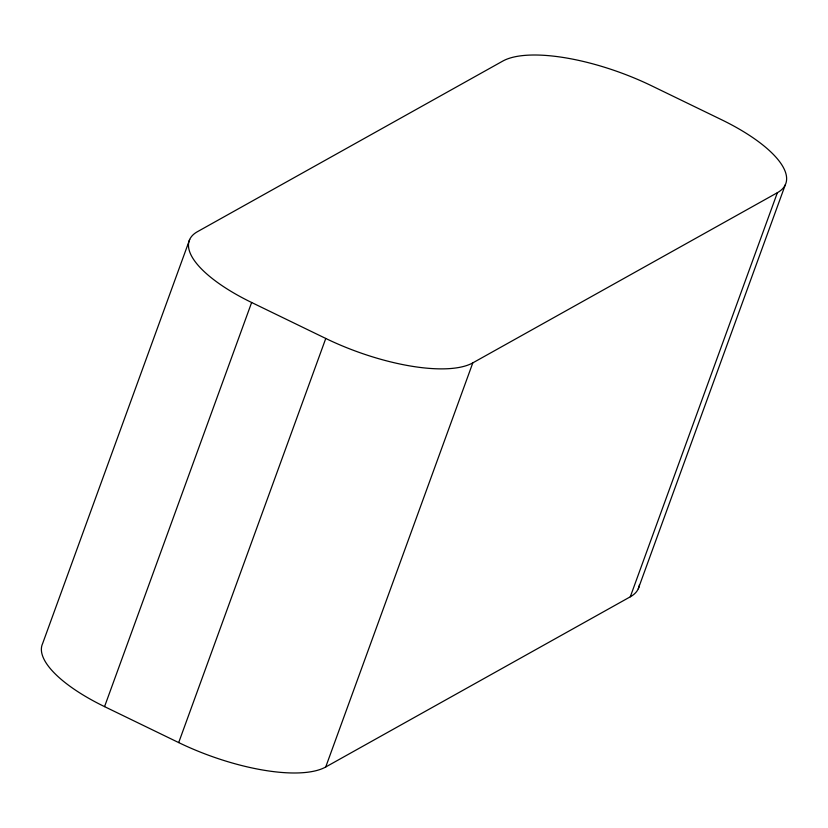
<?xml version="1.0" encoding="UTF-8"?>
<svg xmlns="http://www.w3.org/2000/svg" width="828" height="828" viewBox="0 0 828 828"><rect width="100%" height="100%" fill="white"/><g stroke="black" fill="none" stroke-linecap="round" stroke-linejoin="round"><path stroke-width="1.24" d="M189.695 239.468L42.611 643.584A111.728 38.585 20 0 0 104.556 706.626L178.693 742.581A117.773 40.665 20 0 0 325.725 766.987L630.284 596.812A115.216 39.785 20 0 0 639.413 584.796M104.556 706.626L251.64 302.499A111.728 38.585 20 0 1 197.437 231.695L502.793 61.075A119.18 41.152 20 0 1 651.574 85.781L721.478 119.687A115.216 39.785 20 0 1 777.378 192.696L630.284 596.812M178.693 742.581L325.777 338.466A117.773 40.665 20 0 0 472.809 362.871L777.378 192.696M325.725 766.987L472.809 362.871M638.264 588.801L785.348 184.685M251.64 302.499L325.777 338.466"/></g></svg>
